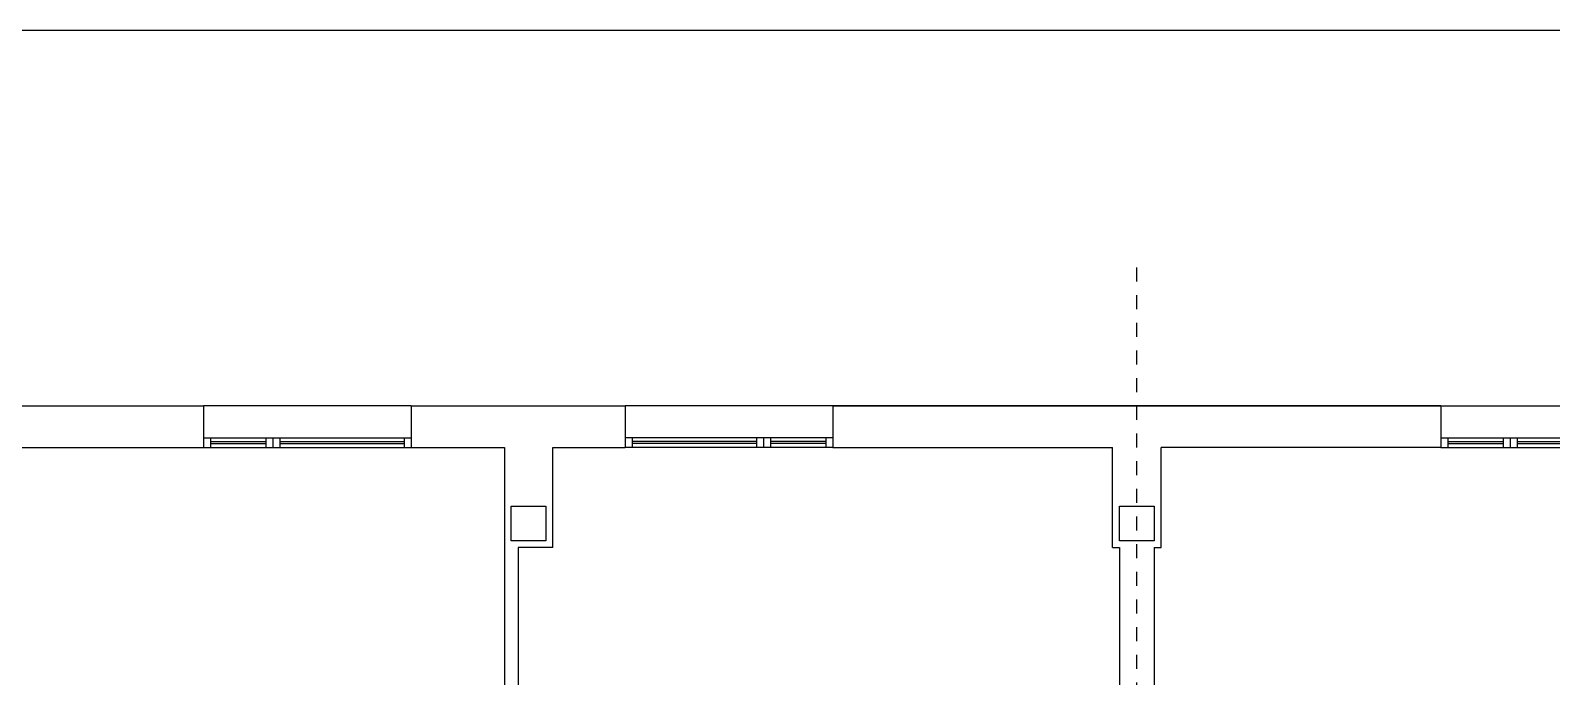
# Model space of a CAD drawing. Header units: millimetres. Extents: x 441156 to 441876, y 4514765 to 4515211.
# Drawn here: x 441437.98 to 441448.98, y 4515181.91 to 4515186.58 of the extents above; entities that cross this region are included whole.
import ezdxf

# ---------------------------------------------------------------- set-up
doc = ezdxf.new("R2010")
doc.units = ezdxf.units.MM
doc.linetypes.add('RAYITAS', pattern=[0.375, 0.25, -0.125])
doc.layers.add('01_cartela', color=6, linetype='Continuous', plot=False)
doc.layers.add('01_mono PRIMERA', color=2, linetype='Continuous')
doc.layers.add('01_proyección', color=4, linetype='RAYITAS')

# ---------------------------------------------------------------- blocks, each defined once
blk = doc.blocks.new('A$C065C7C63')
at = {"layer": '01_mono PRIMERA', "color": 254}
for p, q in [((1.407, 13.1, 0), (3.107, 13.1, 0)), ((3.107, 13.1, 0), (3.107, 12.8, 0)), ((4.607, 13.1, 0), (3.107, 13.1, 0)), ((4.607, 13.1, 0), (4.607, 12.8, 0)), ((4.607, 13.1, 0), (6.157, 13.1, 0)), ((6.157, 13.1, 0), (6.157, 12.8, 0)), ((7.657, 13.1, 0), (6.157, 13.1, 0)), ((7.657, 13.1, 0), (7.657, 12.8, 0)), ((7.657, 13.1, 0), (12.057, 13.1, 0)), ((12.057, 13.1, 0), (7.657, 13.1, 0)), ((12.057, 13.1, 0), (12.057, 12.8, 0)), ((12.057, 13.1, 0), (13.557, 13.1, 0)), ((1.707, 12.8, 0), (3.107, 12.8, 0)), ((3.107, 12.87, 0), (4.607, 12.87, 0)), ((3.107, 12.8, 0), (4.607, 12.8, 0)), ((3.157, 12.87, 0), (3.157, 12.8, 0)), ((3.157, 12.842, 0), (3.557, 12.842, 0)), ((3.157, 12.828, 0), (3.557, 12.828, 0)), ((3.557, 12.87, 0), (3.557, 12.8, 0)), ((3.607, 12.87, 0), (3.607, 12.8, 0)), ((3.657, 12.87, 0), (3.657, 12.8, 0)), ((3.657, 12.842, 0), (4.557, 12.842, 0)), ((3.657, 12.828, 0), (4.557, 12.828, 0)), ((4.557, 12.87, 0), (4.557, 12.8, 0)), ((4.607, 12.8, 0), (5.282, 12.8, 0)), ((5.282, 12.8, 0), (5.282, 9.415, 0)), ((5.632, 12.075, 0), (5.632, 12.8, 0)), ((5.632, 12.8, 0), (6.157, 12.8, 0)), ((7.657, 12.87, 0), (6.157, 12.87, 0)), ((7.657, 12.8, 0), (6.157, 12.8, 0)), ((6.207, 12.87, 0), (6.207, 12.8, 0)), ((7.107, 12.842, 0), (6.207, 12.842, 0)), ((7.107, 12.828, 0), (6.207, 12.828, 0)), ((7.107, 12.87, 0), (7.107, 12.8, 0)), ((7.157, 12.87, 0), (7.157, 12.8, 0)), ((7.207, 12.87, 0), (7.207, 12.8, 0)), ((7.607, 12.842, 0), (7.207, 12.842, 0)), ((7.607, 12.828, 0), (7.207, 12.828, 0)), ((7.607, 12.87, 0), (7.607, 12.8, 0)), ((7.657, 12.8, 0), (9.682, 12.8, 0)), ((9.682, 12.075, 0), (9.682, 12.8, 0)), ((10.032, 12.075, 0), (10.032, 12.8, 0)), ((12.057, 12.8, 0), (10.032, 12.8, 0)), ((12.057, 12.87, 0), (13.557, 12.87, 0)), ((12.057, 12.8, 0), (13.557, 12.8, 0)), ((12.107, 12.87, 0), (12.107, 12.8, 0)), ((12.107, 12.842, 0), (12.507, 12.842, 0)), ((12.107, 12.828, 0), (12.507, 12.828, 0)), ((12.507, 12.87, 0), (12.507, 12.8, 0)), ((12.557, 12.87, 0), (12.557, 12.8, 0)), ((12.607, 12.87, 0), (12.607, 12.8, 0)), ((12.607, 12.842, 0), (13.507, 12.842, 0)), ((12.607, 12.828, 0), (13.507, 12.828, 0)), ((5.382, 12.075, 0), (5.382, 9.415, 0)), ((9.682, 12.075, 0), (9.732, 12.075, 0)), ((9.732, 12.075, 0), (9.732, 10.5, 0)), ((9.982, 12.075, 0), (9.982, 10.5, 0)), ((9.982, 12.075, 0), (10.032, 12.075, 0))]:
    blk.add_line(p, q, dxfattribs=at)
for points in [[(5.582, 12.125), (5.332, 12.125), (5.332, 12.375), (5.582, 12.375), (5.582, 12.125)], [(9.732, 12.375), (9.982, 12.375), (9.982, 12.125), (9.732, 12.125), (9.732, 12.375)]]:
    blk.add_lwpolyline(points, close=True, dxfattribs=at)
blk.add_lwpolyline([(5.632, 12.075), (5.382, 12.075)], dxfattribs=at)

msp = doc.modelspace()

# ---------------------------------------------------------------- linework, layer by layer
at = {"layer": '01_cartela', "color": 3}
msp.add_lwpolyline([(441432.47255193, 4515186.58008588), (441432.47255193, 4515165.04506187), (441463.11053999, 4515165.04506187), (441463.11053999, 4515186.58008588)], close=True, dxfattribs=at)
at = {"layer": '01_proyección', "color": 10, "ltscale": 0.25}
msp.add_line((441445.98358844, 4515169.76543466, -0.00000353), (441445.98358844, 4515184.86543465, -0.00000302), dxfattribs=at)

# ---------------------------------------------------------------- block references
at = {"layer": '01_mono PRIMERA'}
msp.add_blockref('A$C065C7C63', (441436.12636912, 4515170.76543437), dxfattribs=at)

doc.saveas('drawing.dxf')
